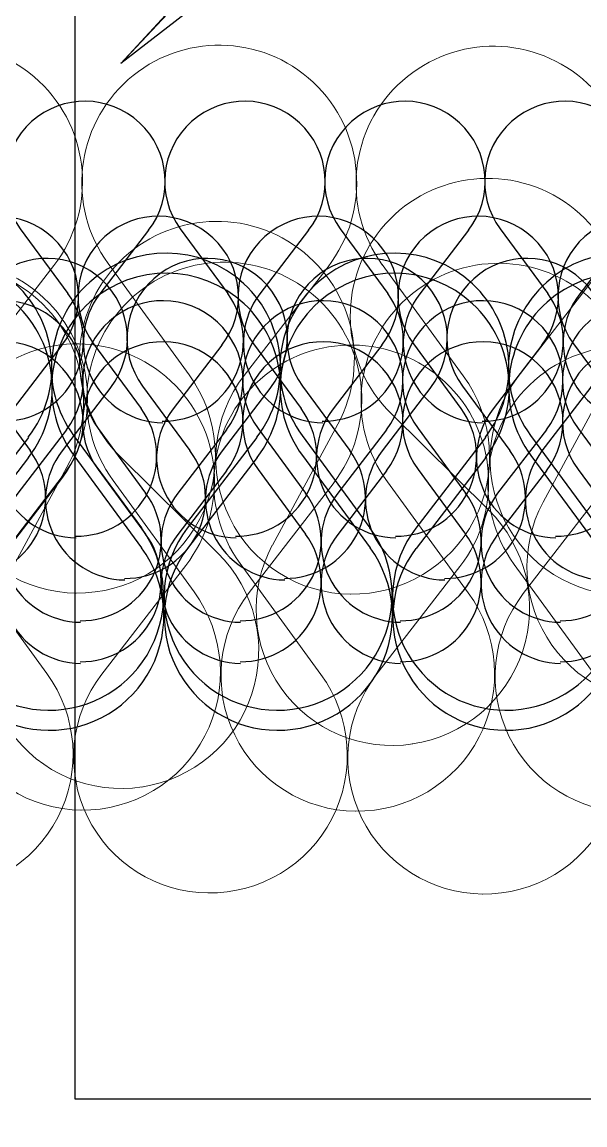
# Model space of a CAD drawing. Header units: metres. Extents: x -305 to 25519, y -357 to 67939.
# Drawn here: x 130.12 to 142.44, y -0.56 to 23.57 of the extents above; entities that cross this region are included whole.
import ezdxf

# ---------------------------------------------------------------- set-up
doc = ezdxf.new("R2010")
doc.units = ezdxf.units.M
doc.linetypes.add('PROJECTION', pattern=[0.3, 0.12, -0.18])
for name, color, linetype in [('020_cloi', 5, 'Continuous'), ('030_menuiserie', 1, 'Continuous'), ('070_trait-fin', 4, 'Continuous'), ('097_traits-fins-005', 4, 'Continuous'), ('HAB-HAB-D', 7, 'Continuous')]:
    doc.layers.add(name, color=color, linetype=linetype)
doc.layers.add('020_cloisons', color=5, linetype='Continuous', lineweight=5)
doc.layers.add('090_repères-axes', color=230, linetype='Continuous', plot=False)

# ---------------------------------------------------------------- blocks, each defined once
blk = doc.blocks.new('*U43')
at = {"layer": '070_trait-fin', "linetype": 'Continuous'}
for p, q in [((-1.388, 0.725), (-0.349, -0.689)), ((1.42, 0.696), (0.353, -0.696))]:
    blk.add_line(p, q, dxfattribs=at)
for centre, start, end in [((0.027, 1.763), 322.5484, 216.2881), ((-1.763, -1.728), 269.4183, 36.2881), ((1.746, -1.763), 142.5484, 269.4183)]:
    blk.add_arc(centre, 1.755, start, end, dxfattribs=at)
blk = doc.blocks.new('*U44')
at = {"layer": '020_cloi', "color": 0, "linetype": 'ByBlock', "lineweight": -2, "transparency": 16777216}
for p in [(45.5, 0), (49, 0), (52.5, 0), (56, 0)]:
    blk.add_blockref('*U43', p, dxfattribs=at)
blk = doc.blocks.new('*U75')
at = {"linetype": 'PROJECTION', "ltscale": 0.75}
blk.add_arc((0.03522, -0.00842), 0.63853, 359.95495, 88.30014, dxfattribs=at)
blk = doc.blocks.new('*U67')
at = {"layer": '097_traits-fins-005', "linetype": 'Continuous'}
for p, q in [((-1.982, 1.01), (-0.499, -1.01)), ((2.028, 0.969), (0.504, -1.02))]:
    blk.add_line(p, q, dxfattribs=at)
for centre, radius, start, end in [((0.038, 2.494), 2.506, 322.5484, 216.2881), ((-2.519, -2.494), 2.506, 269.4183, 36.2881), ((2.476, -2.521), 2.479, 142.7235, 269.8189)]:
    blk.add_arc(centre, radius, start, end, dxfattribs=at)
blk = doc.blocks.new('*U68')
at = {"layer": '020_cloi', "color": 0, "linetype": 'ByBlock', "lineweight": -2, "transparency": 16777216}
for p in [(45, 0), (50, 0), (55, 0), (60, 0)]:
    blk.add_blockref('*U67', p, dxfattribs=at)
blk = doc.blocks.new('*U69')
at = {"layer": '097_traits-fins-005', "linetype": 'Continuous'}
for p, q in [((-1.982, 1.01), (-0.499, -1.01)), ((2.028, 0.969), (0.504, -1.02))]:
    blk.add_line(p, q, dxfattribs=at)
for centre, radius, start, end in [((0.038, 2.494), 2.506, 322.5484, 216.2881), ((-2.519, -2.494), 2.506, 269.4183, 36.2881), ((2.476, -2.521), 2.479, 142.7235, 269.8189)]:
    blk.add_arc(centre, radius, start, end, dxfattribs=at)
blk = doc.blocks.new('*U70')
at = {"layer": '020_cloi', "color": 0, "linetype": 'ByBlock', "lineweight": -2, "transparency": 16777216}
for p in [(45, 0), (50, 0), (55, 0), (60, 0)]:
    blk.add_blockref('*U69', p, dxfattribs=at)
blk = doc.blocks.new('*U77')
at = {"linetype": 'PROJECTION', "ltscale": 0.75}
blk.add_arc((0.67353, -0.00842), 0.63853, 91.69986, 180.04505, dxfattribs=at)
blk = doc.blocks.new('*U181')
at = {"linetype": 'PROJECTION', "ltscale": 0.75}
blk.add_arc((0.03525, -0.00835), 0.726, 359.95495, 88.30014, dxfattribs=at)
blk = doc.blocks.new('*U190')
at = {"linetype": 'PROJECTION', "ltscale": 0.75}
blk.add_arc((0.03528, 0.07919), 0.81322, 359.95495, 88.30014, dxfattribs=at)
blk = doc.blocks.new('*U310')
at = {"layer": '020_cloisons', "color": 4, "linetype": 'Continuous'}
for p, q in [((-2.379, 1.212), (-0.599, -1.212)), ((2.434, 1.163), (0.605, -1.224))]:
    blk.add_line(p, q, dxfattribs=at)
for centre, radius, start, end in [((0.046, 2.992), 3.008, 322.5484, 216.2881), ((-3.023, -2.992), 3.008, 269.4183, 36.2881), ((2.971, -3.026), 2.974, 142.7235, 269.8189)]:
    blk.add_arc(centre, radius, start, end, dxfattribs=at)
blk = doc.blocks.new('*U311')
at = {"layer": '020_cloi', "color": 0, "linetype": 'ByBlock', "lineweight": -2, "transparency": 16777216}
for p in [(42, 0), (48, 0), (54, 0)]:
    blk.add_blockref('*U310', p, dxfattribs=at)
blk = doc.blocks.new('*U316')
at = {"layer": '020_cloisons', "color": 4, "linetype": 'Continuous'}
for p, q in [((-2.379, 1.212), (-0.599, -1.212)), ((2.434, 1.163), (0.605, -1.224))]:
    blk.add_line(p, q, dxfattribs=at)
for centre, radius, start, end in [((0.046, 2.992), 3.008, 322.5484, 216.2881), ((-3.023, -2.992), 3.008, 269.4183, 36.2881), ((2.971, -3.026), 2.974, 142.7235, 269.8189)]:
    blk.add_arc(centre, radius, start, end, dxfattribs=at)
blk = doc.blocks.new('*U317')
at = {"layer": '020_cloi', "color": 0, "linetype": 'ByBlock', "lineweight": -2, "transparency": 16777216}
for p in [(36, 0), (42, 0), (48, 0)]:
    blk.add_blockref('*U316', p, dxfattribs=at)
blk = doc.blocks.new('*U328')
at = {"layer": '020_cloisons', "color": 4, "linetype": 'Continuous'}
for p, q in [((-2.379, 1.212), (-0.599, -1.212)), ((2.434, 1.163), (0.605, -1.224))]:
    blk.add_line(p, q, dxfattribs=at)
for centre, radius, start, end in [((0.046, 2.992), 3.008, 322.5484, 216.2881), ((-3.023, -2.992), 3.008, 269.4183, 36.2881), ((2.971, -3.026), 2.974, 142.7235, 269.8189)]:
    blk.add_arc(centre, radius, start, end, dxfattribs=at)
blk = doc.blocks.new('*U329')
at = {"layer": '020_cloi', "color": 0, "linetype": 'ByBlock', "lineweight": -2, "transparency": 16777216}
for p in [(36, 0), (42, 0), (48, 0)]:
    blk.add_blockref('*U328', p, dxfattribs=at)
blk = doc.blocks.new('*U353')
at = {"layer": '020_cloisons', "color": 4, "linetype": 'Continuous'}
for p, q in [((-2.379, 1.212), (-0.599, -1.212)), ((2.434, 1.163), (0.605, -1.224))]:
    blk.add_line(p, q, dxfattribs=at)
for centre, radius, start, end in [((0.046, 2.992), 3.008, 322.5484, 216.2881), ((-3.023, -2.992), 3.008, 269.4183, 36.2881), ((2.971, -3.026), 2.974, 142.7235, 269.8189)]:
    blk.add_arc(centre, radius, start, end, dxfattribs=at)
blk = doc.blocks.new('*U354')
at = {"layer": '020_cloi', "color": 0, "linetype": 'ByBlock', "lineweight": -2, "transparency": 16777216}
for p in [(48, 0), (54, 0), (60, 0)]:
    blk.add_blockref('*U353', p, dxfattribs=at)
blk = doc.blocks.new('*U363')
at = {"layer": '070_trait-fin', "linetype": 'Continuous'}
for p, q in [((-1.388, 0.725), (-0.349, -0.689)), ((1.42, 0.696), (0.353, -0.696))]:
    blk.add_line(p, q, dxfattribs=at)
for centre, start, end in [((0.027, 1.763), 322.5484, 216.2881), ((-1.763, -1.728), 269.4183, 36.2881), ((1.746, -1.763), 142.5484, 269.4183)]:
    blk.add_arc(centre, 1.755, start, end, dxfattribs=at)
blk = doc.blocks.new('*U364')
at = {"layer": '020_cloi', "color": 0, "linetype": 'ByBlock', "lineweight": -2, "transparency": 16777216}
for p in [(45.5, 0), (49, 0), (52.5, 0), (56, 0), (59.5, 0)]:
    blk.add_blockref('*U363', p, dxfattribs=at)
blk = doc.blocks.new('*U365')
at = {"layer": '070_trait-fin', "linetype": 'Continuous'}
for p, q in [((-1.388, 0.725), (-0.349, -0.689)), ((1.42, 0.696), (0.353, -0.696))]:
    blk.add_line(p, q, dxfattribs=at)
for centre, start, end in [((0.027, 1.763), 322.5484, 216.2881), ((-1.763, -1.728), 269.4183, 36.2881), ((1.746, -1.763), 142.5484, 269.4183)]:
    blk.add_arc(centre, 1.755, start, end, dxfattribs=at)
blk = doc.blocks.new('*U366')
at = {"layer": '020_cloi', "color": 0, "linetype": 'ByBlock', "lineweight": -2, "transparency": 16777216}
for p in [(45.5, 0), (49, 0), (52.5, 0), (56, 0)]:
    blk.add_blockref('*U365', p, dxfattribs=at)
blk = doc.blocks.new('62')
at = {"linetype": 'ByBlock'}
for p, q in [((-2.66, -1.4747), (-2.6475, -1.6148)), ((-2.7044, -1.6522), (-2.6945, -1.6522)), ((-2.6255, -1.6522), (-2.6156, -1.6522)), ((-2.6378, -1.7237), (-2.6411, -1.6868)), ((-2.6797, -1.7212), (-2.6773, -1.7237)), ((-2.6773, -1.7237), (-2.6378, -1.7237))]:
    blk.add_line(p, q, dxfattribs=at)
for points in [[(-2.6712, -1.6144), (-2.66, -1.4747), (-2.6488, -1.6144)], [(-2.6816, -1.6298), (-2.6816, -1.6742)], [(-2.6806, -1.6298), (-2.6806, -1.6742)], [(-2.6796, -1.6298), (-2.6796, -1.6742)], [(-2.6786, -1.6298), (-2.6786, -1.6742)], [(-2.6776, -1.6298), (-2.6776, -1.6742)], [(-2.6766, -1.6298), (-2.6766, -1.6742)], [(-2.6757, -1.6298), (-2.6757, -1.6742)], [(-2.6747, -1.6298), (-2.6747, -1.6742)], [(-2.6737, -1.6298), (-2.6737, -1.6742)], [(-2.6727, -1.6298), (-2.6727, -1.6742)], [(-2.6717, -1.6298), (-2.6717, -1.6742)], [(-2.6707, -1.6298), (-2.6707, -1.6742)], [(-2.6697, -1.6298), (-2.6697, -1.6495)], [(-2.6688, -1.631), (-2.6688, -1.6509)], [(-2.649, -1.6298), (-2.649, -1.6742)], [(-2.648, -1.6298), (-2.648, -1.6742)], [(-2.6471, -1.6298), (-2.6471, -1.6742)], [(-2.6461, -1.6298), (-2.6461, -1.6742)], [(-2.6451, -1.6298), (-2.6451, -1.6742)], [(-2.6441, -1.6298), (-2.6441, -1.6742)], [(-2.6431, -1.6298), (-2.6431, -1.6742)], [(-2.6421, -1.6298), (-2.6421, -1.6742)], [(-2.6411, -1.6298), (-2.6411, -1.6742)], [(-2.6402, -1.6298), (-2.6402, -1.6742)], [(-2.6392, -1.6298), (-2.6392, -1.6742)], [(-2.6382, -1.6298), (-2.6382, -1.6742)], [(-2.6678, -1.6323), (-2.6678, -1.6523)], [(-2.6668, -1.6335), (-2.6668, -1.6537)], [(-2.6658, -1.6347), (-2.6658, -1.6551)], [(-2.6648, -1.636), (-2.6648, -1.6566)], [(-2.6638, -1.6372), (-2.6638, -1.6579)], [(-2.6628, -1.6384), (-2.6628, -1.6594)], [(-2.6619, -1.6397), (-2.6619, -1.6609)], [(-2.6609, -1.6409), (-2.6609, -1.6622)], [(-2.6599, -1.6421), (-2.6599, -1.6636)], [(-2.6589, -1.6433), (-2.6589, -1.665)], [(-2.6579, -1.6446), (-2.6579, -1.6664)], [(-2.6569, -1.6458), (-2.6569, -1.6678)], [(-2.6559, -1.647), (-2.6559, -1.6692)], [(-2.655, -1.6483), (-2.655, -1.6706)], [(-2.6697, -1.6495), (-2.6697, -1.6742)], [(-2.654, -1.6495), (-2.654, -1.6721)], [(-2.653, -1.6507), (-2.653, -1.6735)], [(-2.652, -1.652), (-2.652, -1.6742)], [(-2.651, -1.6532), (-2.651, -1.6742)], [(-2.65, -1.6544), (-2.65, -1.6742)], [(-2.6771, -1.6878), (-2.6797, -1.7212), (-2.6403, -1.7212), (-2.6429, -1.6878)]]:
    blk.add_lwpolyline(points, dxfattribs=at)
at = {"linetype": 'ByBlock', "const_width": 0.000986}
blk.add_lwpolyline([(-2.6697, -1.6742), (-2.6697, -1.6495), (-2.6525, -1.6742), (-2.6377, -1.6742), (-2.6377, -1.6298), (-2.65, -1.6298), (-2.65, -1.6544), (-2.6697, -1.6298), (-2.6821, -1.6298), (-2.6821, -1.6742), (-2.6697, -1.6742)], close=True, dxfattribs=at)
at = {"linetype": 'ByBlock'}
blk.add_circle((-2.66, -1.6522), 0.0394, dxfattribs=at)
blk = doc.blocks.new('Fléche-Nord-1')
at = {"layer": 'HAB-HAB-D', "xscale": 2.028000000085607, "yscale": 2.028000000085607, "zscale": 2.028000000085607}
blk.add_blockref('62', (-2.66, -0.9747), dxfattribs=at)
blk = doc.blocks.new('Murs porteurs selon geometre projet')
at = {"xscale": 7.000000000000023, "yscale": 7.000000000000023, "zscale": 5, "rotation": 132.4503322301464}
blk.add_blockref('Fléche-Nord-1', (-40.4, 4.157), dxfattribs=at)
blk = doc.blocks.new('*U78')
at = {"linetype": 'PROJECTION', "ltscale": 0.75}
blk.add_arc((0.68436, 0.00051), 0.64936, 91.69986, 180.04505, dxfattribs=at)
blk = doc.blocks.new('*U1178')
at = {"layer": '070_trait-fin', "linetype": 'Continuous'}
for p, q in [((-1.388, 0.725), (-0.349, -0.689)), ((1.42, 0.696), (0.353, -0.696))]:
    blk.add_line(p, q, dxfattribs=at)
for centre, start, end in [((0.027, 1.763), 322.5484, 216.2881), ((-1.763, -1.728), 269.4183, 36.2881), ((1.746, -1.763), 142.5484, 269.4183)]:
    blk.add_arc(centre, 1.755, start, end, dxfattribs=at)
blk = doc.blocks.new('*U1179')
at = {"layer": '020_cloi', "color": 0, "linetype": 'ByBlock', "lineweight": -2, "transparency": 16777216}
for p in [(45.5, 0), (49, 0), (52.5, 0), (56, 0), (59.5, 0)]:
    blk.add_blockref('*U1178', p, dxfattribs=at)
blk = doc.blocks.new('*U1180')
at = {"layer": '070_trait-fin', "linetype": 'Continuous'}
for p, q in [((-1.388, 0.725), (-0.349, -0.689)), ((1.42, 0.696), (0.353, -0.696))]:
    blk.add_line(p, q, dxfattribs=at)
for centre, start, end in [((0.027, 1.763), 322.5484, 216.2881), ((-1.763, -1.728), 269.4183, 36.2881), ((1.746, -1.763), 142.5484, 269.4183)]:
    blk.add_arc(centre, 1.755, start, end, dxfattribs=at)
blk = doc.blocks.new('*U1181')
at = {"layer": '020_cloi', "color": 0, "linetype": 'ByBlock', "lineweight": -2, "transparency": 16777216}
for p in [(45.5, 0), (49, 0), (52.5, 0), (56, 0), (59.5, 0)]:
    blk.add_blockref('*U1180', p, dxfattribs=at)
blk = doc.blocks.new('*U1183')
at = {"linetype": 'PROJECTION', "ltscale": 0.75}
blk.add_arc((0.67353, -0.01045), 0.63853, 91.69986, 180.04505, dxfattribs=at)

msp = doc.modelspace()

# ---------------------------------------------------------------- linework, layer by layer
at = {"layer": '090_repères-axes'}
msp.add_lwpolyline([(131.287, 35), (181.287, 35), (181.287, 0), (131.287, 0)], close=True, dxfattribs=at)

# ---------------------------------------------------------------- block references
at = {"rotation": 359.7851270248765}
msp.add_blockref('Murs porteurs selon geometre projet', (114.216, 41.437), dxfattribs=at)
at = {"layer": '020_cloi'}
for name, p, rotation in [('*U311', (87.403, 5.706), 9.02395118235826), ('*U329', (92.379, 17.228), 359.7712199489714), ('*U317', (92.489, 12.48), 359.7712201807957), ('*U354', (83.266, 10.716), 359.7712038012189)]:
    msp.add_blockref(name, p, dxfattribs=dict(at, rotation=rotation))
for name, p in [('*U44', (85.972, 18.315)), ('*U364', (84.075, 15.799)), ('*U68', (83.232, 13.51)), ('*U366', (85.145, 14.878)), ('*U70', (83.238, 13.071)), ('*U1181', (84.175, 13.951)), ('*U1179', (84.175, 13.052))]:
    msp.add_blockref(name, p, dxfattribs=at)
at = {"layer": '030_menuiserie'}
for name, p, xscale, yscale, zscale, rotation in [('*U78', (87.186, 45.083), 138.5501950750057, 138.5501950750057, 138.5501950750057, 269.9528896822737), ('*U181', (87.592, 20.909), -114.2857143455838, 114.2857143455838, 114.2857143455838, 180), ('*U77', (86.029, 13.006), -114.2857143455838, 114.2857143455838, 114.2857143455838, 180), ('*U75', (83.247, 15.754), -114.2857143455838, 114.2857143455838, 114.2857143455838, 180), ('*U190', (87.44, 13.269), -114.2857143455838, 114.2857143455838, 114.2857143455838, 180), ('*U1183', (85.068, 13.004), -114.2857143455838, 114.2857143455838, 114.2857143455838, 180)]:
    msp.add_blockref(name, p, dxfattribs=dict(at, xscale=xscale, yscale=yscale, zscale=zscale, rotation=rotation))

doc.saveas('drawing.dxf')
